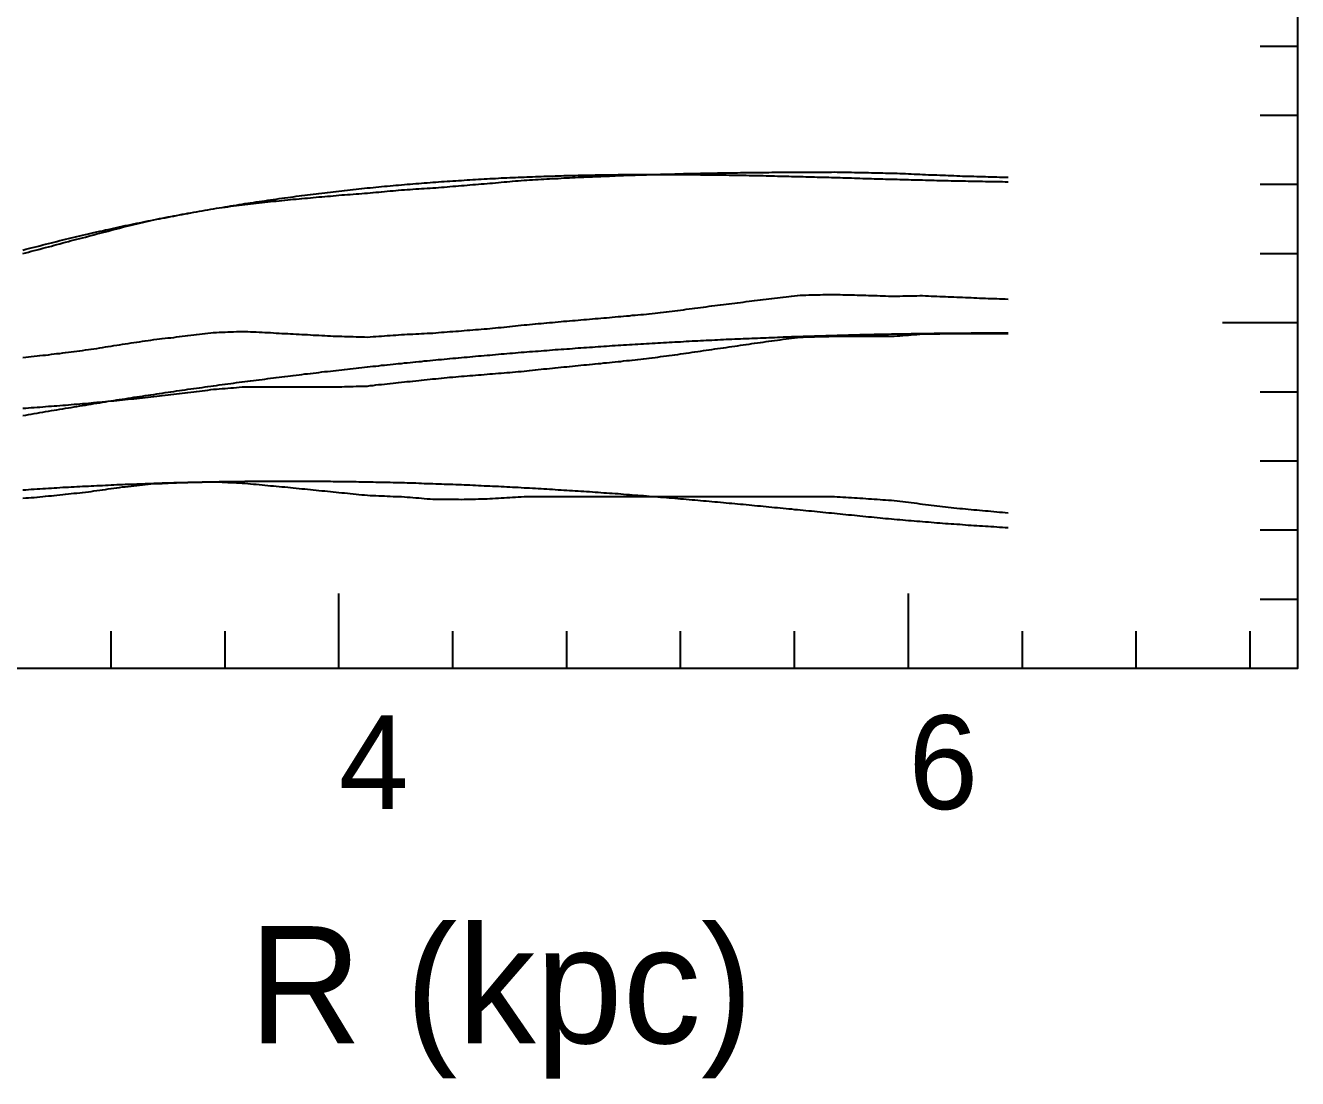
# Model space of a CAD drawing. Extents: x -35 to 179, y -35 to 144.
# Drawn here: x 70.5 to 179.2, y -35 to 54.9 of the extents above; entities that cross this region are included whole.
import ezdxf

# ---------------------------------------------------------------- set-up
doc = ezdxf.new("R2010")
doc.units = 0

msp = doc.modelspace()

# ---------------------------------------------------------------- linework, layer by layer
at = {"color": 0}
for p, q in [((179.2, 53.14), (176, 53.14)), ((179.2, 47.23), (176, 47.23)), ((179.2, 41.33), (176, 41.33)), ((179.2, 35.43), (176, 35.43)), ((179.2, 29.52), (172.8, 29.52)), ((179.2, 23.62), (176, 23.62)), ((179.2, 17.71), (176, 17.71)), ((179.2, 11.81), (176, 11.81)), ((97.31, 0), (97.31, 6.4)), ((145.96, 0), (145.96, 6.4)), ((179.2, 5.9), (176, 5.9)), ((77.84, 0), (77.84, 3.2)), ((87.58, 0), (87.58, 3.2)), ((107.04, 0), (107.04, 3.2)), ((116.77, 0), (116.77, 3.2)), ((126.5, 0), (126.5, 3.2)), ((136.23, 0), (136.23, 3.2)), ((155.69, 0), (155.69, 3.2)), ((165.42, 0), (165.42, 3.2)), ((175.15, 0), (175.15, 3.2))]:
    msp.add_line(p, q, dxfattribs=at)
msp.add_lwpolyline([(0, 0), (0, 118.08), (179.2, 118.08), (179.2, 0)], close=True, dxfattribs=at)
at = {"color": 4}
msp.add_lwpolyline([(70.3, 35.45), (70.55, 35.51), (70.79, 35.57), (71.03, 35.64), (71.28, 35.7), (71.52, 35.77), (71.76, 35.83), (72.01, 35.9), (72.25, 35.96), (72.49, 36.03), (72.74, 36.09), (72.98, 36.16), (73.22, 36.22), (73.47, 36.29), (73.71, 36.35), (73.95, 36.42), (74.2, 36.48), (74.44, 36.55), (74.68, 36.61), (74.93, 36.67), (75.17, 36.74), (75.41, 36.8), (75.66, 36.86), (75.9, 36.93), (76.14, 36.99), (76.38, 37.05), (76.63, 37.12), (76.87, 37.18), (77.11, 37.25), (77.36, 37.31), (77.6, 37.37), (77.84, 37.44), (78.09, 37.5), (78.33, 37.56), (78.57, 37.62), (78.82, 37.69), (79.06, 37.75), (79.3, 37.8), (79.55, 37.86), (79.79, 37.92), (80.03, 37.98), (80.28, 38.04), (80.52, 38.09), (80.76, 38.15), (81.01, 38.21), (81.25, 38.26), (81.49, 38.32), (81.74, 38.37), (81.98, 38.42), (82.22, 38.46), (82.47, 38.51), (82.71, 38.56), (82.95, 38.61), (83.2, 38.65), (83.44, 38.7), (83.68, 38.75), (83.93, 38.79), (84.17, 38.84), (84.41, 38.88), (84.66, 38.93), (84.9, 38.97), (85.14, 39.01), (85.39, 39.06), (85.63, 39.1), (85.87, 39.14), (86.12, 39.19), (86.36, 39.23), (86.6, 39.27), (86.85, 39.31), (87.09, 39.34), (87.33, 39.38), (87.58, 39.41), (87.82, 39.44), (88.06, 39.48), (88.3, 39.51), (88.55, 39.54), (88.79, 39.58), (89.03, 39.61), (89.28, 39.64), (89.52, 39.67), (89.76, 39.7), (90.01, 39.72), (90.25, 39.75), (90.49, 39.78), (90.74, 39.8), (90.98, 39.83), (91.22, 39.86), (91.47, 39.88), (91.71, 39.91), (91.95, 39.93), (92.2, 39.96), (92.44, 39.98), (92.68, 40.01), (92.93, 40.03), (93.17, 40.05), (93.41, 40.08), (93.66, 40.1), (93.9, 40.12), (94.14, 40.15), (94.39, 40.17), (94.63, 40.19), (94.87, 40.21), (95.12, 40.24), (95.36, 40.26), (95.6, 40.28), (95.85, 40.3), (96.09, 40.32), (96.33, 40.34), (96.58, 40.36), (96.82, 40.38), (97.06, 40.4), (97.31, 40.43), (97.55, 40.45), (97.79, 40.46), (98.04, 40.48), (98.28, 40.5), (98.52, 40.52), (98.77, 40.54), (99.01, 40.56), (99.25, 40.58), (99.5, 40.6), (99.74, 40.61), (99.98, 40.63), (100.22, 40.66), (100.47, 40.68), (100.71, 40.7), (100.95, 40.73), (101.2, 40.75), (101.44, 40.77), (101.68, 40.79), (101.93, 40.81), (102.17, 40.83), (102.41, 40.86), (102.66, 40.88), (102.9, 40.89), (103.14, 40.91), (103.39, 40.92), (103.63, 40.94), (103.87, 40.96), (104.12, 40.97), (104.36, 40.99), (104.6, 41), (104.85, 41.02), (105.09, 41.04), (105.33, 41.05), (105.58, 41.07), (105.82, 41.09), (106.06, 41.11), (106.31, 41.13), (106.55, 41.15), (106.79, 41.17), (107.04, 41.19), (107.28, 41.21), (107.52, 41.23), (107.77, 41.25), (108.01, 41.27), (108.25, 41.29), (108.5, 41.31), (108.74, 41.33), (108.98, 41.35), (109.23, 41.37), (109.47, 41.39), (109.71, 41.41), (109.96, 41.43), (110.2, 41.45), (110.44, 41.47), (110.69, 41.5), (110.93, 41.52), (111.17, 41.54), (111.41, 41.56), (111.66, 41.58), (111.9, 41.6), (112.14, 41.63), (112.39, 41.65), (112.63, 41.67), (112.87, 41.69), (113.12, 41.71), (113.36, 41.72), (113.6, 41.74), (113.85, 41.75), (114.09, 41.77), (114.33, 41.78), (114.58, 41.79), (114.82, 41.81), (115.06, 41.82), (115.31, 41.83), (115.55, 41.85), (115.79, 41.86), (116.04, 41.87), (116.28, 41.89), (116.52, 41.9), (116.77, 41.91), (117.01, 41.92), (117.25, 41.93), (117.5, 41.95), (117.74, 41.96), (117.98, 41.97), (118.23, 41.98), (118.47, 41.99), (118.71, 42), (118.96, 42.01), (119.2, 42.02), (119.44, 42.03), (119.69, 42.04), (119.93, 42.05), (120.17, 42.06), (120.42, 42.07), (120.66, 42.08), (120.9, 42.09), (121.15, 42.1), (121.39, 42.11), (121.63, 42.12), (121.88, 42.13), (122.12, 42.13), (122.36, 42.14), (122.61, 42.15), (122.85, 42.16), (123.09, 42.17), (123.33, 42.17), (123.58, 42.18), (123.82, 42.19), (124.06, 42.2), (124.31, 42.2), (124.55, 42.21), (124.79, 42.22), (125.04, 42.22), (125.28, 42.23), (125.52, 42.24), (125.77, 42.24), (126.01, 42.25), (126.25, 42.26), (126.5, 42.26), (126.74, 42.27), (126.98, 42.27), (127.23, 42.28), (127.47, 42.28), (127.71, 42.29), (127.96, 42.29), (128.2, 42.3), (128.44, 42.3), (128.69, 42.31), (128.93, 42.31), (129.17, 42.32), (129.42, 42.32), (129.66, 42.33), (129.9, 42.33), (130.15, 42.33), (130.39, 42.34), (130.63, 42.34), (130.88, 42.35), (131.12, 42.35), (131.36, 42.35), (131.61, 42.36), (131.85, 42.36), (132.09, 42.36), (132.34, 42.36), (132.58, 42.37), (132.82, 42.37), (133.07, 42.37), (133.31, 42.38), (133.55, 42.38), (133.8, 42.38), (134.04, 42.38), (134.28, 42.39), (134.53, 42.39), (134.77, 42.39), (135.01, 42.39), (135.25, 42.39), (135.5, 42.4), (135.74, 42.4), (135.98, 42.4), (136.23, 42.4), (136.47, 42.4), (136.71, 42.4), (136.96, 42.4), (137.2, 42.41), (137.44, 42.41), (137.69, 42.41), (137.93, 42.41), (138.17, 42.41), (138.42, 42.41), (138.66, 42.41), (138.9, 42.41), (139.15, 42.41), (139.39, 42.41), (139.63, 42.42), (139.88, 42.41), (140.12, 42.4), (140.36, 42.4), (140.61, 42.4), (140.85, 42.39), (141.09, 42.39), (141.34, 42.38), (141.58, 42.38), (141.82, 42.37), (142.07, 42.37), (142.31, 42.36), (142.55, 42.36), (142.8, 42.35), (143.04, 42.35), (143.28, 42.34), (143.53, 42.33), (143.77, 42.33), (144.01, 42.32), (144.26, 42.32), (144.5, 42.31), (144.74, 42.31), (144.99, 42.3), (145.23, 42.29), (145.47, 42.28), (145.72, 42.27), (145.96, 42.26), (146.2, 42.25), (146.44, 42.24), (146.69, 42.23), (146.93, 42.22), (147.17, 42.2), (147.42, 42.19), (147.66, 42.18), (147.9, 42.17), (148.15, 42.17), (148.39, 42.16), (148.63, 42.15), (148.88, 42.14), (149.12, 42.13), (149.36, 42.12), (149.61, 42.11), (149.85, 42.1), (150.09, 42.09), (150.34, 42.08), (150.58, 42.07), (150.82, 42.07), (151.07, 42.06), (151.31, 42.05), (151.55, 42.05), (151.8, 42.04), (152.04, 42.03), (152.28, 42.02), (152.53, 42.02), (152.77, 42.01), (153.01, 42), (153.26, 42), (153.5, 41.99), (153.74, 41.98), (153.99, 41.97), (154.23, 41.97), (154.47, 41.96)], dxfattribs=at)
at = {"color": 3}
msp.add_lwpolyline([(70.3, 35.74), (70.55, 35.81), (70.79, 35.87), (71.03, 35.93), (71.28, 36), (71.52, 36.06), (71.76, 36.12), (72.01, 36.18), (72.25, 36.25), (72.49, 36.31), (72.74, 36.37), (72.98, 36.43), (73.22, 36.49), (73.47, 36.55), (73.71, 36.61), (73.95, 36.67), (74.2, 36.73), (74.44, 36.78), (74.68, 36.84), (74.93, 36.9), (75.17, 36.96), (75.41, 37.02), (75.66, 37.07), (75.9, 37.13), (76.14, 37.18), (76.38, 37.24), (76.63, 37.3), (76.87, 37.35), (77.11, 37.4), (77.36, 37.46), (77.6, 37.51), (77.84, 37.57), (78.09, 37.62), (78.33, 37.67), (78.57, 37.73), (78.82, 37.78), (79.06, 37.83), (79.3, 37.88), (79.55, 37.93), (79.79, 37.98), (80.03, 38.03), (80.28, 38.08), (80.52, 38.13), (80.76, 38.18), (81.01, 38.23), (81.25, 38.28), (81.49, 38.33), (81.74, 38.38), (81.98, 38.43), (82.22, 38.47), (82.47, 38.52), (82.71, 38.57), (82.95, 38.61), (83.2, 38.66), (83.44, 38.71), (83.68, 38.75), (83.93, 38.8), (84.17, 38.84), (84.41, 38.89), (84.66, 38.93), (84.9, 38.97), (85.14, 39.02), (85.39, 39.06), (85.63, 39.1), (85.87, 39.15), (86.12, 39.19), (86.36, 39.23), (86.6, 39.27), (86.85, 39.31), (87.09, 39.35), (87.33, 39.39), (87.58, 39.43), (87.82, 39.47), (88.06, 39.51), (88.3, 39.55), (88.55, 39.59), (88.79, 39.63), (89.03, 39.67), (89.28, 39.71), (89.52, 39.74), (89.76, 39.78), (90.01, 39.82), (90.25, 39.86), (90.49, 39.89), (90.74, 39.93), (90.98, 39.96), (91.22, 40), (91.47, 40.03), (91.71, 40.07), (91.95, 40.1), (92.2, 40.14), (92.44, 40.17), (92.68, 40.21), (92.93, 40.24), (93.17, 40.27), (93.41, 40.3), (93.66, 40.34), (93.9, 40.37), (94.14, 40.4), (94.39, 40.43), (94.63, 40.46), (94.87, 40.49), (95.12, 40.52), (95.36, 40.55), (95.6, 40.58), (95.85, 40.61), (96.09, 40.64), (96.33, 40.67), (96.58, 40.7), (96.82, 40.73), (97.06, 40.76), (97.31, 40.78), (97.55, 40.81), (97.79, 40.84), (98.04, 40.87), (98.28, 40.89), (98.52, 40.92), (98.77, 40.94), (99.01, 40.97), (99.25, 41), (99.5, 41.02), (99.74, 41.05), (99.98, 41.07), (100.22, 41.09), (100.47, 41.12), (100.71, 41.14), (100.95, 41.16), (101.2, 41.19), (101.44, 41.21), (101.68, 41.23), (101.93, 41.26), (102.17, 41.28), (102.41, 41.3), (102.66, 41.32), (102.9, 41.34), (103.14, 41.36), (103.39, 41.38), (103.63, 41.4), (103.87, 41.42), (104.12, 41.44), (104.36, 41.46), (104.6, 41.48), (104.85, 41.5), (105.09, 41.52), (105.33, 41.54), (105.58, 41.55), (105.82, 41.57), (106.06, 41.59), (106.31, 41.61), (106.55, 41.62), (106.79, 41.64), (107.04, 41.66), (107.28, 41.67), (107.52, 41.69), (107.77, 41.7), (108.01, 41.72), (108.25, 41.73), (108.5, 41.75), (108.74, 41.76), (108.98, 41.78), (109.23, 41.79), (109.47, 41.81), (109.71, 41.82), (109.96, 41.83), (110.2, 41.85), (110.44, 41.86), (110.69, 41.87), (110.93, 41.88), (111.17, 41.9), (111.41, 41.91), (111.66, 41.92), (111.9, 41.93), (112.14, 41.94), (112.39, 41.95), (112.63, 41.96), (112.87, 41.97), (113.12, 41.98), (113.36, 41.99), (113.6, 42), (113.85, 42.01), (114.09, 42.02), (114.33, 42.03), (114.58, 42.04), (114.82, 42.05), (115.06, 42.05), (115.31, 42.06), (115.55, 42.07), (115.79, 42.08), (116.04, 42.08), (116.28, 42.09), (116.52, 42.1), (116.77, 42.1), (117.01, 42.11), (117.25, 42.12), (117.5, 42.12), (117.74, 42.13), (117.98, 42.13), (118.23, 42.14), (118.47, 42.14), (118.71, 42.15), (118.96, 42.15), (119.2, 42.16), (119.44, 42.16), (119.69, 42.17), (119.93, 42.17), (120.17, 42.17), (120.42, 42.18), (120.66, 42.18), (120.9, 42.18), (121.15, 42.19), (121.39, 42.19), (121.63, 42.19), (121.88, 42.19), (122.12, 42.19), (122.36, 42.2), (122.61, 42.2), (122.85, 42.2), (123.09, 42.2), (123.33, 42.2), (123.58, 42.2), (123.82, 42.2), (124.06, 42.2), (124.31, 42.2), (124.55, 42.2), (124.79, 42.2), (125.04, 42.2), (125.28, 42.2), (125.52, 42.2), (125.77, 42.2), (126.01, 42.2), (126.25, 42.2), (126.5, 42.2), (126.74, 42.2), (126.98, 42.2), (127.23, 42.19), (127.47, 42.19), (127.71, 42.19), (127.96, 42.19), (128.2, 42.18), (128.44, 42.18), (128.69, 42.18), (128.93, 42.18), (129.17, 42.17), (129.42, 42.17), (129.66, 42.17), (129.9, 42.16), (130.15, 42.16), (130.39, 42.16), (130.63, 42.15), (130.88, 42.15), (131.12, 42.15), (131.36, 42.14), (131.61, 42.14), (131.85, 42.13), (132.09, 42.13), (132.34, 42.12), (132.58, 42.12), (132.82, 42.11), (133.07, 42.11), (133.31, 42.1), (133.55, 42.1), (133.8, 42.09), (134.04, 42.09), (134.28, 42.08), (134.53, 42.08), (134.77, 42.07), (135.01, 42.07), (135.25, 42.06), (135.5, 42.05), (135.74, 42.05), (135.98, 42.04), (136.23, 42.04), (136.47, 42.03), (136.71, 42.02), (136.96, 42.02), (137.2, 42.01), (137.44, 42), (137.69, 42), (137.93, 41.99), (138.17, 41.98), (138.42, 41.98), (138.66, 41.97), (138.9, 41.96), (139.15, 41.96), (139.39, 41.95), (139.63, 41.94), (139.88, 41.94), (140.12, 41.93), (140.36, 41.92), (140.61, 41.91), (140.85, 41.91), (141.09, 41.9), (141.34, 41.89), (141.58, 41.89), (141.82, 41.88), (142.07, 41.87), (142.31, 41.86), (142.55, 41.86), (142.8, 41.85), (143.04, 41.84), (143.28, 41.84), (143.53, 41.83), (143.77, 41.82), (144.01, 41.81), (144.26, 41.81), (144.5, 41.8), (144.74, 41.79), (144.99, 41.79), (145.23, 41.78), (145.47, 41.77), (145.72, 41.77), (145.96, 41.76), (146.2, 41.75), (146.44, 41.75), (146.69, 41.74), (146.93, 41.74), (147.17, 41.73), (147.42, 41.72), (147.66, 41.72), (147.9, 41.71), (148.15, 41.71), (148.39, 41.7), (148.63, 41.7), (148.88, 41.69), (149.12, 41.68), (149.36, 41.68), (149.61, 41.67), (149.85, 41.67), (150.09, 41.66), (150.34, 41.66), (150.58, 41.65), (150.82, 41.65), (151.07, 41.64), (151.31, 41.64), (151.55, 41.63), (151.8, 41.63), (152.04, 41.62), (152.28, 41.62), (152.53, 41.61), (152.77, 41.61), (153.01, 41.61), (153.26, 41.6), (153.5, 41.6), (153.74, 41.59), (153.99, 41.59), (154.23, 41.58), (154.47, 41.58)], dxfattribs=at)
at = {"color": 1}
msp.add_lwpolyline([(70.3, 26.57), (70.55, 26.6), (70.79, 26.62), (71.03, 26.64), (71.28, 26.67), (71.52, 26.7), (71.76, 26.73), (72.01, 26.76), (72.25, 26.78), (72.49, 26.81), (72.74, 26.84), (72.98, 26.87), (73.22, 26.9), (73.47, 26.92), (73.71, 26.96), (73.95, 26.99), (74.2, 27.02), (74.44, 27.05), (74.68, 27.08), (74.93, 27.11), (75.17, 27.15), (75.41, 27.18), (75.66, 27.21), (75.9, 27.24), (76.14, 27.28), (76.38, 27.31), (76.63, 27.35), (76.87, 27.39), (77.11, 27.43), (77.36, 27.47), (77.6, 27.51), (77.84, 27.54), (78.09, 27.58), (78.33, 27.62), (78.57, 27.66), (78.82, 27.7), (79.06, 27.73), (79.3, 27.77), (79.55, 27.81), (79.79, 27.84), (80.03, 27.88), (80.28, 27.91), (80.52, 27.95), (80.76, 27.99), (81.01, 28.02), (81.25, 28.06), (81.49, 28.1), (81.74, 28.12), (81.98, 28.15), (82.22, 28.18), (82.47, 28.21), (82.71, 28.24), (82.95, 28.26), (83.2, 28.29), (83.44, 28.32), (83.68, 28.35), (83.93, 28.38), (84.17, 28.41), (84.41, 28.44), (84.66, 28.47), (84.9, 28.5), (85.14, 28.53), (85.39, 28.55), (85.63, 28.58), (85.87, 28.61), (86.12, 28.64), (86.36, 28.67), (86.6, 28.7), (86.85, 28.71), (87.09, 28.72), (87.33, 28.73), (87.58, 28.74), (87.82, 28.75), (88.06, 28.76), (88.3, 28.77), (88.55, 28.78), (88.79, 28.79), (89.03, 28.8), (89.28, 28.8), (89.52, 28.79), (89.76, 28.77), (90.01, 28.76), (90.25, 28.75), (90.49, 28.74), (90.74, 28.72), (90.98, 28.71), (91.22, 28.7), (91.47, 28.69), (91.71, 28.67), (91.95, 28.66), (92.2, 28.65), (92.44, 28.63), (92.68, 28.62), (92.93, 28.61), (93.17, 28.59), (93.41, 28.58), (93.66, 28.57), (93.9, 28.56), (94.14, 28.54), (94.39, 28.53), (94.63, 28.52), (94.87, 28.5), (95.12, 28.49), (95.36, 28.48), (95.6, 28.47), (95.85, 28.45), (96.09, 28.44), (96.33, 28.43), (96.58, 28.41), (96.82, 28.4), (97.06, 28.39), (97.31, 28.38), (97.55, 28.38), (97.79, 28.37), (98.04, 28.36), (98.28, 28.35), (98.52, 28.35), (98.77, 28.34), (99.01, 28.33), (99.25, 28.33), (99.5, 28.32), (99.74, 28.31), (99.98, 28.33), (100.22, 28.35), (100.47, 28.37), (100.71, 28.38), (100.95, 28.4), (101.2, 28.42), (101.44, 28.44), (101.68, 28.46), (101.93, 28.47), (102.17, 28.49), (102.41, 28.51), (102.66, 28.53), (102.9, 28.54), (103.14, 28.55), (103.39, 28.56), (103.63, 28.57), (103.87, 28.59), (104.12, 28.6), (104.36, 28.61), (104.6, 28.63), (104.85, 28.64), (105.09, 28.65), (105.33, 28.66), (105.58, 28.68), (105.82, 28.7), (106.06, 28.72), (106.31, 28.74), (106.55, 28.76), (106.79, 28.78), (107.04, 28.79), (107.28, 28.81), (107.52, 28.83), (107.77, 28.85), (108.01, 28.87), (108.25, 28.89), (108.5, 28.91), (108.74, 28.93), (108.98, 28.95), (109.23, 28.97), (109.47, 28.99), (109.71, 29.01), (109.96, 29.03), (110.2, 29.05), (110.44, 29.07), (110.69, 29.09), (110.93, 29.12), (111.17, 29.14), (111.41, 29.17), (111.66, 29.19), (111.9, 29.22), (112.14, 29.24), (112.39, 29.27), (112.63, 29.29), (112.87, 29.32), (113.12, 29.35), (113.36, 29.37), (113.6, 29.39), (113.85, 29.41), (114.09, 29.44), (114.33, 29.46), (114.58, 29.48), (114.82, 29.5), (115.06, 29.53), (115.31, 29.55), (115.55, 29.57), (115.79, 29.59), (116.04, 29.61), (116.28, 29.63), (116.52, 29.66), (116.77, 29.68), (117.01, 29.7), (117.25, 29.72), (117.5, 29.74), (117.74, 29.76), (117.98, 29.78), (118.23, 29.8), (118.47, 29.82), (118.71, 29.84), (118.96, 29.87), (119.2, 29.89), (119.44, 29.91), (119.69, 29.93), (119.93, 29.95), (120.17, 29.97), (120.42, 29.99), (120.66, 30.01), (120.9, 30.03), (121.15, 30.06), (121.39, 30.08), (121.63, 30.1), (121.88, 30.12), (122.12, 30.14), (122.36, 30.17), (122.61, 30.19), (122.85, 30.21), (123.09, 30.23), (123.33, 30.25), (123.58, 30.28), (123.82, 30.31), (124.06, 30.33), (124.31, 30.36), (124.55, 30.39), (124.79, 30.42), (125.04, 30.45), (125.28, 30.48), (125.52, 30.5), (125.77, 30.53), (126.01, 30.56), (126.25, 30.59), (126.5, 30.62), (126.74, 30.65), (126.98, 30.69), (127.23, 30.72), (127.47, 30.75), (127.71, 30.78), (127.96, 30.81), (128.2, 30.84), (128.44, 30.88), (128.69, 30.91), (128.93, 30.94), (129.17, 30.97), (129.42, 31), (129.66, 31.03), (129.9, 31.06), (130.15, 31.09), (130.39, 31.12), (130.63, 31.15), (130.88, 31.18), (131.12, 31.21), (131.36, 31.24), (131.61, 31.27), (131.85, 31.3), (132.09, 31.34), (132.34, 31.37), (132.58, 31.4), (132.82, 31.43), (133.07, 31.46), (133.31, 31.5), (133.55, 31.53), (133.8, 31.56), (134.04, 31.59), (134.28, 31.62), (134.53, 31.65), (134.77, 31.67), (135.01, 31.7), (135.25, 31.73), (135.5, 31.76), (135.74, 31.78), (135.98, 31.81), (136.23, 31.84), (136.47, 31.87), (136.71, 31.89), (136.96, 31.9), (137.2, 31.9), (137.44, 31.91), (137.69, 31.91), (137.93, 31.92), (138.17, 31.93), (138.42, 31.93), (138.66, 31.94), (138.9, 31.95), (139.15, 31.95), (139.39, 31.96), (139.63, 31.96), (139.88, 31.95), (140.12, 31.94), (140.36, 31.93), (140.61, 31.93), (140.85, 31.92), (141.09, 31.91), (141.34, 31.91), (141.58, 31.9), (141.82, 31.89), (142.07, 31.88), (142.31, 31.88), (142.55, 31.87), (142.8, 31.86), (143.04, 31.86), (143.28, 31.85), (143.53, 31.84), (143.77, 31.83), (144.01, 31.83), (144.26, 31.82), (144.5, 31.81), (144.74, 31.82), (144.99, 31.82), (145.23, 31.82), (145.47, 31.83), (145.72, 31.83), (145.96, 31.83), (146.2, 31.84), (146.44, 31.84), (146.69, 31.84), (146.93, 31.85), (147.17, 31.85), (147.42, 31.84), (147.66, 31.83), (147.9, 31.82), (148.15, 31.81), (148.39, 31.8), (148.63, 31.79), (148.88, 31.78), (149.12, 31.77), (149.36, 31.76), (149.61, 31.75), (149.85, 31.74), (150.09, 31.73), (150.34, 31.72), (150.58, 31.71), (150.82, 31.7), (151.07, 31.69), (151.31, 31.68), (151.55, 31.67), (151.8, 31.66), (152.04, 31.65), (152.28, 31.64), (152.53, 31.63), (152.77, 31.62), (153.01, 31.62), (153.26, 31.61), (153.5, 31.6), (153.74, 31.59), (153.99, 31.58), (154.23, 31.57), (154.47, 31.56)], dxfattribs=at)
at = {"color": 2}
for points in [[(70.3, 26.57), (70.55, 26.6), (70.79, 26.62), (71.03, 26.64), (71.28, 26.67), (71.52, 26.7), (71.76, 26.73), (72.01, 26.76), (72.25, 26.78), (72.49, 26.81), (72.74, 26.84), (72.98, 26.87), (73.22, 26.9), (73.47, 26.92), (73.71, 26.96), (73.95, 26.99), (74.2, 27.02), (74.44, 27.05), (74.68, 27.08), (74.93, 27.11), (75.17, 27.15), (75.41, 27.18), (75.66, 27.21), (75.9, 27.24), (76.14, 27.28), (76.38, 27.31), (76.63, 27.35), (76.87, 27.39), (77.11, 27.43), (77.36, 27.47), (77.6, 27.51), (77.84, 27.54), (78.09, 27.58), (78.33, 27.62), (78.57, 27.66), (78.82, 27.7), (79.06, 27.73), (79.3, 27.77), (79.55, 27.81), (79.79, 27.84), (80.03, 27.88), (80.28, 27.91), (80.52, 27.95), (80.76, 27.99), (81.01, 28.02), (81.25, 28.06), (81.49, 28.1), (81.74, 28.12), (81.98, 28.15), (82.22, 28.18), (82.47, 28.21), (82.71, 28.24), (82.95, 28.26), (83.2, 28.29), (83.44, 28.32), (83.68, 28.35), (83.93, 28.38), (84.17, 28.41), (84.41, 28.44), (84.66, 28.47), (84.9, 28.5), (85.14, 28.53), (85.39, 28.55), (85.63, 28.58), (85.87, 28.61), (86.12, 28.64), (86.36, 28.67), (86.6, 28.7), (86.85, 28.71), (87.09, 28.72), (87.33, 28.73), (87.58, 28.74), (87.82, 28.75), (88.06, 28.76), (88.3, 28.77), (88.55, 28.78), (88.79, 28.79), (89.03, 28.8), (89.28, 28.8), (89.52, 28.79), (89.76, 28.77), (90.01, 28.76), (90.25, 28.75), (90.49, 28.74), (90.74, 28.72), (90.98, 28.71), (91.22, 28.7), (91.47, 28.69), (91.71, 28.67), (91.95, 28.66), (92.2, 28.65), (92.44, 28.63), (92.68, 28.62), (92.93, 28.61), (93.17, 28.59), (93.41, 28.58), (93.66, 28.57), (93.9, 28.56), (94.14, 28.54), (94.39, 28.53), (94.63, 28.52), (94.87, 28.5), (95.12, 28.49), (95.36, 28.48), (95.6, 28.47), (95.85, 28.45), (96.09, 28.44), (96.33, 28.43), (96.58, 28.41), (96.82, 28.4), (97.06, 28.39), (97.31, 28.38), (97.55, 28.38), (97.79, 28.37), (98.04, 28.36), (98.28, 28.35), (98.52, 28.35), (98.77, 28.34), (99.01, 28.33), (99.25, 28.33), (99.5, 28.32), (99.74, 28.31), (99.98, 28.33), (100.22, 28.35), (100.47, 28.37), (100.71, 28.38), (100.95, 28.4), (101.2, 28.42), (101.44, 28.44), (101.68, 28.46), (101.93, 28.47), (102.17, 28.49), (102.41, 28.51), (102.66, 28.53), (102.9, 28.54), (103.14, 28.55), (103.39, 28.56), (103.63, 28.57), (103.87, 28.59), (104.12, 28.6), (104.36, 28.61), (104.6, 28.63), (104.85, 28.64), (105.09, 28.65), (105.33, 28.66), (105.58, 28.68), (105.82, 28.7), (106.06, 28.72), (106.31, 28.74), (106.55, 28.76), (106.79, 28.78), (107.04, 28.79), (107.28, 28.81), (107.52, 28.83), (107.77, 28.85), (108.01, 28.87), (108.25, 28.89), (108.5, 28.91), (108.74, 28.93), (108.98, 28.95), (109.23, 28.97), (109.47, 28.99), (109.71, 29.01), (109.96, 29.03), (110.2, 29.05), (110.44, 29.07), (110.69, 29.09), (110.93, 29.12), (111.17, 29.14), (111.41, 29.17), (111.66, 29.19), (111.9, 29.22), (112.14, 29.24), (112.39, 29.27), (112.63, 29.29), (112.87, 29.32), (113.12, 29.35), (113.36, 29.37), (113.6, 29.39), (113.85, 29.41), (114.09, 29.44), (114.33, 29.46), (114.58, 29.48), (114.82, 29.5), (115.06, 29.53), (115.31, 29.55), (115.55, 29.57), (115.79, 29.59), (116.04, 29.61), (116.28, 29.63), (116.52, 29.66), (116.77, 29.68), (117.01, 29.7), (117.25, 29.72), (117.5, 29.74), (117.74, 29.76), (117.98, 29.78), (118.23, 29.8), (118.47, 29.82), (118.71, 29.84), (118.96, 29.87), (119.2, 29.89), (119.44, 29.91), (119.69, 29.93), (119.93, 29.95), (120.17, 29.97), (120.42, 29.99), (120.66, 30.01), (120.9, 30.03), (121.15, 30.06), (121.39, 30.08), (121.63, 30.1), (121.88, 30.12), (122.12, 30.14), (122.36, 30.17), (122.61, 30.19), (122.85, 30.21), (123.09, 30.23), (123.33, 30.25), (123.58, 30.28), (123.82, 30.31), (124.06, 30.33), (124.31, 30.36), (124.55, 30.39), (124.79, 30.42), (125.04, 30.45), (125.28, 30.48), (125.52, 30.5), (125.77, 30.53), (126.01, 30.56), (126.25, 30.59), (126.5, 30.62), (126.74, 30.65), (126.98, 30.69), (127.23, 30.72), (127.47, 30.75), (127.71, 30.78), (127.96, 30.81), (128.2, 30.84), (128.44, 30.88), (128.69, 30.91), (128.93, 30.94), (129.17, 30.97), (129.42, 31), (129.66, 31.03), (129.9, 31.06), (130.15, 31.09), (130.39, 31.12), (130.63, 31.15), (130.88, 31.18), (131.12, 31.21), (131.36, 31.24), (131.61, 31.27), (131.85, 31.3), (132.09, 31.34), (132.34, 31.37), (132.58, 31.4), (132.82, 31.43), (133.07, 31.46), (133.31, 31.5), (133.55, 31.53), (133.8, 31.56), (134.04, 31.59), (134.28, 31.62), (134.53, 31.65), (134.77, 31.67), (135.01, 31.7), (135.25, 31.73), (135.5, 31.76), (135.74, 31.78), (135.98, 31.81), (136.23, 31.84), (136.47, 31.87), (136.71, 31.89), (136.96, 31.9), (137.2, 31.9), (137.44, 31.91), (137.69, 31.91), (137.93, 31.92), (138.17, 31.93), (138.42, 31.93), (138.66, 31.94), (138.9, 31.95), (139.15, 31.95), (139.39, 31.96), (139.63, 31.96), (139.88, 31.95), (140.12, 31.94), (140.36, 31.93), (140.61, 31.93), (140.85, 31.92), (141.09, 31.91), (141.34, 31.91), (141.58, 31.9), (141.82, 31.89), (142.07, 31.88), (142.31, 31.88), (142.55, 31.87), (142.8, 31.86), (143.04, 31.86), (143.28, 31.85), (143.53, 31.84), (143.77, 31.83), (144.01, 31.83), (144.26, 31.82), (144.5, 31.81), (144.74, 31.82), (144.99, 31.82), (145.23, 31.82), (145.47, 31.83), (145.72, 31.83), (145.96, 31.83), (146.2, 31.84), (146.44, 31.84), (146.69, 31.84), (146.93, 31.85), (147.17, 31.85), (147.42, 31.84), (147.66, 31.83), (147.9, 31.82), (148.15, 31.81), (148.39, 31.8), (148.63, 31.79), (148.88, 31.78), (149.12, 31.77), (149.36, 31.76), (149.61, 31.75), (149.85, 31.74), (150.09, 31.73), (150.34, 31.72), (150.58, 31.71), (150.82, 31.7), (151.07, 31.69), (151.31, 31.68), (151.55, 31.67), (151.8, 31.66), (152.04, 31.65), (152.28, 31.64), (152.53, 31.63), (152.77, 31.62), (153.01, 31.62), (153.26, 31.61), (153.5, 31.6), (153.74, 31.59), (153.99, 31.58), (154.23, 31.57), (154.47, 31.56)], [(70.3, 21.61), (70.55, 21.65), (70.79, 21.69), (71.03, 21.74), (71.28, 21.78), (71.52, 21.82), (71.76, 21.86), (72.01, 21.9), (72.25, 21.95), (72.49, 21.99), (72.74, 22.03), (72.98, 22.07), (73.22, 22.11), (73.47, 22.15), (73.71, 22.19), (73.95, 22.23), (74.2, 22.27), (74.44, 22.31), (74.68, 22.35), (74.93, 22.39), (75.17, 22.43), (75.41, 22.47), (75.66, 22.51), (75.9, 22.55), (76.14, 22.59), (76.38, 22.63), (76.63, 22.67), (76.87, 22.71), (77.11, 22.75), (77.36, 22.79), (77.6, 22.83), (77.84, 22.86), (78.09, 22.9), (78.33, 22.94), (78.57, 22.98), (78.82, 23.02), (79.06, 23.05), (79.3, 23.09), (79.55, 23.13), (79.79, 23.17), (80.03, 23.2), (80.28, 23.24), (80.52, 23.28), (80.76, 23.31), (81.01, 23.35), (81.25, 23.39), (81.49, 23.42), (81.74, 23.46), (81.98, 23.5), (82.22, 23.53), (82.47, 23.57), (82.71, 23.6), (82.95, 23.64), (83.2, 23.67), (83.44, 23.71), (83.68, 23.74), (83.93, 23.78), (84.17, 23.81), (84.41, 23.85), (84.66, 23.88), (84.9, 23.92), (85.14, 23.95), (85.39, 23.99), (85.63, 24.02), (85.87, 24.05), (86.12, 24.09), (86.36, 24.12), (86.6, 24.16), (86.85, 24.19), (87.09, 24.22), (87.33, 24.25), (87.58, 24.29), (87.82, 24.32), (88.06, 24.35), (88.3, 24.39), (88.55, 24.42), (88.79, 24.45), (89.03, 24.48), (89.28, 24.51), (89.52, 24.55), (89.76, 24.58), (90.01, 24.61), (90.25, 24.64), (90.49, 24.67), (90.74, 24.7), (90.98, 24.73), (91.22, 24.77), (91.47, 24.8), (91.71, 24.83), (91.95, 24.86), (92.2, 24.89), (92.44, 24.92), (92.68, 24.95), (92.93, 24.98), (93.17, 25.01), (93.41, 25.04), (93.66, 25.07), (93.9, 25.1), (94.14, 25.13), (94.39, 25.16), (94.63, 25.18), (94.87, 25.21), (95.12, 25.24), (95.36, 25.27), (95.6, 25.3), (95.85, 25.33), (96.09, 25.36), (96.33, 25.38), (96.58, 25.41), (96.82, 25.44), (97.06, 25.47), (97.31, 25.5), (97.55, 25.52), (97.79, 25.55), (98.04, 25.58), (98.28, 25.61), (98.52, 25.63), (98.77, 25.66), (99.01, 25.69), (99.25, 25.71), (99.5, 25.74), (99.74, 25.77), (99.98, 25.79), (100.22, 25.82), (100.47, 25.84), (100.71, 25.87), (100.95, 25.9), (101.2, 25.92), (101.44, 25.95), (101.68, 25.97), (101.93, 26), (102.17, 26.02), (102.41, 26.05), (102.66, 26.07), (102.9, 26.1), (103.14, 26.12), (103.39, 26.15), (103.63, 26.17), (103.87, 26.2), (104.12, 26.22), (104.36, 26.24), (104.6, 26.27), (104.85, 26.29), (105.09, 26.32), (105.33, 26.34), (105.58, 26.36), (105.82, 26.39), (106.06, 26.41), (106.31, 26.43), (106.55, 26.45), (106.79, 26.48), (107.04, 26.5), (107.28, 26.52), (107.52, 26.55), (107.77, 26.57), (108.01, 26.59), (108.25, 26.61), (108.5, 26.63), (108.74, 26.66), (108.98, 26.68), (109.23, 26.7), (109.47, 26.72), (109.71, 26.74), (109.96, 26.76), (110.2, 26.78), (110.44, 26.8), (110.69, 26.83), (110.93, 26.85), (111.17, 26.87), (111.41, 26.89), (111.66, 26.91), (111.9, 26.93), (112.14, 26.95), (112.39, 26.97), (112.63, 26.99), (112.87, 27.01), (113.12, 27.03), (113.36, 27.05), (113.6, 27.07), (113.85, 27.09), (114.09, 27.1), (114.33, 27.12), (114.58, 27.14), (114.82, 27.16), (115.06, 27.18), (115.31, 27.2), (115.55, 27.22), (115.79, 27.24), (116.04, 27.25), (116.28, 27.27), (116.52, 27.29), (116.77, 27.31), (117.01, 27.32), (117.25, 27.34), (117.5, 27.36), (117.74, 27.38), (117.98, 27.39), (118.23, 27.41), (118.47, 27.43), (118.71, 27.45), (118.96, 27.46), (119.2, 27.48), (119.44, 27.5), (119.69, 27.51), (119.93, 27.53), (120.17, 27.54), (120.42, 27.56), (120.66, 27.58), (120.9, 27.59), (121.15, 27.61), (121.39, 27.62), (121.63, 27.64), (121.88, 27.65), (122.12, 27.67), (122.36, 27.68), (122.61, 27.7), (122.85, 27.71), (123.09, 27.73), (123.33, 27.74), (123.58, 27.76), (123.82, 27.77), (124.06, 27.79), (124.31, 27.8), (124.55, 27.82), (124.79, 27.83), (125.04, 27.84), (125.28, 27.86), (125.52, 27.87), (125.77, 27.88), (126.01, 27.9), (126.25, 27.91), (126.5, 27.92), (126.74, 27.94), (126.98, 27.95), (127.23, 27.96), (127.47, 27.98), (127.71, 27.99), (127.96, 28), (128.2, 28.01), (128.44, 28.02), (128.69, 28.04), (128.93, 28.05), (129.17, 28.06), (129.42, 28.07), (129.66, 28.08), (129.9, 28.1), (130.15, 28.11), (130.39, 28.12), (130.63, 28.13), (130.88, 28.14), (131.12, 28.15), (131.36, 28.16), (131.61, 28.17), (131.85, 28.18), (132.09, 28.19), (132.34, 28.2), (132.58, 28.21), (132.82, 28.22), (133.07, 28.23), (133.31, 28.24), (133.55, 28.25), (133.8, 28.26), (134.04, 28.27), (134.28, 28.28), (134.53, 28.29), (134.77, 28.3), (135.01, 28.31), (135.25, 28.32), (135.5, 28.33), (135.74, 28.34), (135.98, 28.35), (136.23, 28.35), (136.47, 28.36), (136.71, 28.37), (136.96, 28.38), (137.2, 28.39), (137.44, 28.4), (137.69, 28.4), (137.93, 28.41), (138.17, 28.42), (138.42, 28.43), (138.66, 28.43), (138.9, 28.44), (139.15, 28.45), (139.39, 28.46), (139.63, 28.46), (139.88, 28.47), (140.12, 28.48), (140.36, 28.48), (140.61, 28.49), (140.85, 28.5), (141.09, 28.5), (141.34, 28.51), (141.58, 28.51), (141.82, 28.52), (142.07, 28.53), (142.31, 28.53), (142.55, 28.54), (142.8, 28.54), (143.04, 28.55), (143.28, 28.55), (143.53, 28.56), (143.77, 28.56), (144.01, 28.57), (144.26, 28.57), (144.5, 28.58), (144.74, 28.58), (144.99, 28.59), (145.23, 28.59), (145.47, 28.6), (145.72, 28.6), (145.96, 28.6), (146.2, 28.61), (146.44, 28.61), (146.69, 28.62), (146.93, 28.62), (147.17, 28.62), (147.42, 28.63), (147.66, 28.63), (147.9, 28.63), (148.15, 28.64), (148.39, 28.64), (148.63, 28.64), (148.88, 28.64), (149.12, 28.65), (149.36, 28.65), (149.61, 28.65), (149.85, 28.65), (150.09, 28.66), (150.34, 28.66), (150.58, 28.66), (150.82, 28.66), (151.07, 28.66), (151.31, 28.67), (151.55, 28.67), (151.8, 28.67), (152.04, 28.67), (152.28, 28.67), (152.53, 28.67), (152.77, 28.67), (153.01, 28.67), (153.26, 28.68), (153.5, 28.68), (153.74, 28.68), (153.99, 28.68), (154.23, 28.68), (154.47, 28.68)], [(70.3, 15.27), (70.55, 15.28), (70.79, 15.3), (71.03, 15.31), (71.28, 15.33), (71.52, 15.34), (71.76, 15.36), (72.01, 15.38), (72.25, 15.39), (72.49, 15.41), (72.74, 15.42), (72.98, 15.43), (73.22, 15.45), (73.47, 15.46), (73.71, 15.48), (73.95, 15.49), (74.2, 15.5), (74.44, 15.52), (74.68, 15.53), (74.93, 15.54), (75.17, 15.56), (75.41, 15.57), (75.66, 15.58), (75.9, 15.59), (76.14, 15.61), (76.38, 15.62), (76.63, 15.63), (76.87, 15.64), (77.11, 15.65), (77.36, 15.66), (77.6, 15.67), (77.84, 15.68), (78.09, 15.7), (78.33, 15.71), (78.57, 15.72), (78.82, 15.73), (79.06, 15.74), (79.3, 15.75), (79.55, 15.76), (79.79, 15.76), (80.03, 15.77), (80.28, 15.78), (80.52, 15.79), (80.76, 15.8), (81.01, 15.81), (81.25, 15.82), (81.49, 15.83), (81.74, 15.83), (81.98, 15.84), (82.22, 15.85), (82.47, 15.86), (82.71, 15.86), (82.95, 15.87), (83.2, 15.88), (83.44, 15.88), (83.68, 15.89), (83.93, 15.9), (84.17, 15.9), (84.41, 15.91), (84.66, 15.92), (84.9, 15.92), (85.14, 15.93), (85.39, 15.93), (85.63, 15.94), (85.87, 15.94), (86.12, 15.95), (86.36, 15.95), (86.6, 15.96), (86.85, 15.96), (87.09, 15.97), (87.33, 15.97), (87.58, 15.97), (87.82, 15.98), (88.06, 15.98), (88.3, 15.98), (88.55, 15.99), (88.79, 15.99), (89.03, 15.99), (89.28, 16), (89.52, 16), (89.76, 16), (90.01, 16), (90.25, 16), (90.49, 16.01), (90.74, 16.01), (90.98, 16.01), (91.22, 16.01), (91.47, 16.01), (91.71, 16.01), (91.95, 16.01), (92.2, 16.01), (92.44, 16.01), (92.68, 16.01), (92.93, 16.01), (93.17, 16.01), (93.41, 16.01), (93.66, 16.01), (93.9, 16.01), (94.14, 16.01), (94.39, 16.01), (94.63, 16.01), (94.87, 16.01), (95.12, 16.01), (95.36, 16.01), (95.6, 16), (95.85, 16), (96.09, 16), (96.33, 16), (96.58, 16), (96.82, 15.99), (97.06, 15.99), (97.31, 15.99), (97.55, 15.98), (97.79, 15.98), (98.04, 15.98), (98.28, 15.97), (98.52, 15.97), (98.77, 15.97), (99.01, 15.96), (99.25, 15.96), (99.5, 15.95), (99.74, 15.95), (99.98, 15.94), (100.22, 15.94), (100.47, 15.93), (100.71, 15.93), (100.95, 15.92), (101.2, 15.92), (101.44, 15.91), (101.68, 15.91), (101.93, 15.9), (102.17, 15.89), (102.41, 15.89), (102.66, 15.88), (102.9, 15.88), (103.14, 15.87), (103.39, 15.86), (103.63, 15.85), (103.87, 15.85), (104.12, 15.84), (104.36, 15.83), (104.6, 15.82), (104.85, 15.82), (105.09, 15.81), (105.33, 15.8), (105.58, 15.79), (105.82, 15.78), (106.06, 15.77), (106.31, 15.76), (106.55, 15.76), (106.79, 15.75), (107.04, 15.74), (107.28, 15.73), (107.52, 15.72), (107.77, 15.71), (108.01, 15.7), (108.25, 15.69), (108.5, 15.68), (108.74, 15.67), (108.98, 15.66), (109.23, 15.65), (109.47, 15.63), (109.71, 15.62), (109.96, 15.61), (110.2, 15.6), (110.44, 15.59), (110.69, 15.58), (110.93, 15.57), (111.17, 15.55), (111.41, 15.54), (111.66, 15.53), (111.9, 15.52), (112.14, 15.5), (112.39, 15.49), (112.63, 15.48), (112.87, 15.47), (113.12, 15.45), (113.36, 15.44), (113.6, 15.43), (113.85, 15.41), (114.09, 15.4), (114.33, 15.38), (114.58, 15.37), (114.82, 15.36), (115.06, 15.34), (115.31, 15.33), (115.55, 15.31), (115.79, 15.3), (116.04, 15.28), (116.28, 15.27), (116.52, 15.25), (116.77, 15.24), (117.01, 15.22), (117.25, 15.21), (117.5, 15.19), (117.74, 15.17), (117.98, 15.16), (118.23, 15.14), (118.47, 15.12), (118.71, 15.11), (118.96, 15.09), (119.2, 15.07), (119.44, 15.06), (119.69, 15.04), (119.93, 15.02), (120.17, 15.01), (120.42, 14.99), (120.66, 14.97), (120.9, 14.95), (121.15, 14.94), (121.39, 14.92), (121.63, 14.9), (121.88, 14.88), (122.12, 14.86), (122.36, 14.84), (122.61, 14.82), (122.85, 14.81), (123.09, 14.79), (123.33, 14.77), (123.58, 14.75), (123.82, 14.73), (124.06, 14.71), (124.31, 14.69), (124.55, 14.67), (124.79, 14.65), (125.04, 14.63), (125.28, 14.61), (125.52, 14.59), (125.77, 14.57), (126.01, 14.55), (126.25, 14.53), (126.5, 14.51), (126.74, 14.49), (126.98, 14.47), (127.23, 14.45), (127.47, 14.42), (127.71, 14.4), (127.96, 14.38), (128.2, 14.36), (128.44, 14.34), (128.69, 14.32), (128.93, 14.3), (129.17, 14.27), (129.42, 14.25), (129.66, 14.23), (129.9, 14.21), (130.15, 14.19), (130.39, 14.16), (130.63, 14.14), (130.88, 14.12), (131.12, 14.1), (131.36, 14.07), (131.61, 14.05), (131.85, 14.03), (132.09, 14), (132.34, 13.98), (132.58, 13.96), (132.82, 13.93), (133.07, 13.91), (133.31, 13.89), (133.55, 13.86), (133.8, 13.84), (134.04, 13.82), (134.28, 13.79), (134.53, 13.77), (134.77, 13.75), (135.01, 13.72), (135.25, 13.7), (135.5, 13.67), (135.74, 13.65), (135.98, 13.63), (136.23, 13.6), (136.47, 13.58), (136.71, 13.55), (136.96, 13.53), (137.2, 13.51), (137.44, 13.48), (137.69, 13.46), (137.93, 13.43), (138.17, 13.41), (138.42, 13.38), (138.66, 13.36), (138.9, 13.34), (139.15, 13.31), (139.39, 13.29), (139.63, 13.26), (139.88, 13.24), (140.12, 13.21), (140.36, 13.19), (140.61, 13.17), (140.85, 13.14), (141.09, 13.12), (141.34, 13.09), (141.58, 13.07), (141.82, 13.05), (142.07, 13.02), (142.31, 13), (142.55, 12.97), (142.8, 12.95), (143.04, 12.93), (143.28, 12.9), (143.53, 12.88), (143.77, 12.86), (144.01, 12.83), (144.26, 12.81), (144.5, 12.79), (144.74, 12.77), (144.99, 12.74), (145.23, 12.72), (145.47, 12.7), (145.72, 12.68), (145.96, 12.66), (146.2, 12.64), (146.44, 12.62), (146.69, 12.6), (146.93, 12.58), (147.17, 12.56), (147.42, 12.54), (147.66, 12.52), (147.9, 12.5), (148.15, 12.48), (148.39, 12.46), (148.63, 12.44), (148.88, 12.42), (149.12, 12.4), (149.36, 12.39), (149.61, 12.37), (149.85, 12.35), (150.09, 12.33), (150.34, 12.32), (150.58, 12.3), (150.82, 12.28), (151.07, 12.26), (151.31, 12.25), (151.55, 12.23), (151.8, 12.21), (152.04, 12.2), (152.28, 12.18), (152.53, 12.17), (152.77, 12.15), (153.01, 12.13), (153.26, 12.12), (153.5, 12.1), (153.74, 12.09), (153.99, 12.07), (154.23, 12.06), (154.47, 12.04)]]:
    msp.add_lwpolyline(points, dxfattribs=at)
at = {"color": 6}
msp.add_lwpolyline([(70.3, 22.23), (70.55, 22.25), (70.79, 22.27), (71.03, 22.29), (71.28, 22.31), (71.52, 22.32), (71.76, 22.34), (72.01, 22.36), (72.25, 22.38), (72.49, 22.4), (72.74, 22.41), (72.98, 22.43), (73.22, 22.45), (73.47, 22.47), (73.71, 22.49), (73.95, 22.51), (74.2, 22.53), (74.44, 22.55), (74.68, 22.57), (74.93, 22.59), (75.17, 22.61), (75.41, 22.63), (75.66, 22.65), (75.9, 22.67), (76.14, 22.69), (76.38, 22.72), (76.63, 22.74), (76.87, 22.76), (77.11, 22.79), (77.36, 22.81), (77.6, 22.83), (77.84, 22.86), (78.09, 22.88), (78.33, 22.9), (78.57, 22.93), (78.82, 22.95), (79.06, 22.98), (79.3, 23), (79.55, 23.03), (79.79, 23.05), (80.03, 23.08), (80.28, 23.1), (80.52, 23.13), (80.76, 23.15), (81.01, 23.18), (81.25, 23.2), (81.49, 23.23), (81.74, 23.26), (81.98, 23.29), (82.22, 23.32), (82.47, 23.34), (82.71, 23.37), (82.95, 23.4), (83.2, 23.43), (83.44, 23.46), (83.68, 23.49), (83.93, 23.51), (84.17, 23.55), (84.41, 23.58), (84.66, 23.61), (84.9, 23.64), (85.14, 23.67), (85.39, 23.7), (85.63, 23.73), (85.87, 23.76), (86.12, 23.79), (86.36, 23.83), (86.6, 23.85), (86.85, 23.87), (87.09, 23.89), (87.33, 23.91), (87.58, 23.93), (87.82, 23.95), (88.06, 23.97), (88.3, 23.99), (88.55, 24.01), (88.79, 24.03), (89.03, 24.05), (89.28, 24.06), (89.52, 24.06), (89.76, 24.06), (90.01, 24.06), (90.25, 24.06), (90.49, 24.06), (90.74, 24.06), (90.98, 24.06), (91.22, 24.06), (91.47, 24.06), (91.71, 24.06), (91.95, 24.06), (92.2, 24.06), (92.44, 24.06), (92.68, 24.06), (92.93, 24.06), (93.17, 24.06), (93.41, 24.06), (93.66, 24.06), (93.9, 24.06), (94.14, 24.06), (94.39, 24.06), (94.63, 24.06), (94.87, 24.06), (95.12, 24.06), (95.36, 24.06), (95.6, 24.06), (95.85, 24.06), (96.09, 24.06), (96.33, 24.06), (96.58, 24.06), (96.82, 24.06), (97.06, 24.06), (97.31, 24.06), (97.55, 24.07), (97.79, 24.08), (98.04, 24.09), (98.28, 24.09), (98.52, 24.1), (98.77, 24.11), (99.01, 24.11), (99.25, 24.12), (99.5, 24.13), (99.74, 24.13), (99.98, 24.17), (100.22, 24.19), (100.47, 24.22), (100.71, 24.25), (100.95, 24.27), (101.2, 24.3), (101.44, 24.32), (101.68, 24.35), (101.93, 24.38), (102.17, 24.4), (102.41, 24.43), (102.66, 24.45), (102.9, 24.48), (103.14, 24.51), (103.39, 24.53), (103.63, 24.56), (103.87, 24.58), (104.12, 24.61), (104.36, 24.64), (104.6, 24.66), (104.85, 24.69), (105.09, 24.71), (105.33, 24.74), (105.58, 24.76), (105.82, 24.78), (106.06, 24.81), (106.31, 24.83), (106.55, 24.85), (106.79, 24.88), (107.04, 24.9), (107.28, 24.92), (107.52, 24.94), (107.77, 24.96), (108.01, 24.98), (108.25, 25), (108.5, 25.02), (108.74, 25.04), (108.98, 25.06), (109.23, 25.08), (109.47, 25.1), (109.71, 25.12), (109.96, 25.14), (110.2, 25.16), (110.44, 25.18), (110.69, 25.2), (110.93, 25.22), (111.17, 25.24), (111.41, 25.26), (111.66, 25.28), (111.9, 25.3), (112.14, 25.32), (112.39, 25.34), (112.63, 25.36), (112.87, 25.38), (113.12, 25.4), (113.36, 25.43), (113.6, 25.46), (113.85, 25.48), (114.09, 25.51), (114.33, 25.53), (114.58, 25.56), (114.82, 25.59), (115.06, 25.61), (115.31, 25.64), (115.55, 25.66), (115.79, 25.69), (116.04, 25.71), (116.28, 25.74), (116.52, 25.76), (116.77, 25.78), (117.01, 25.81), (117.25, 25.83), (117.5, 25.86), (117.74, 25.88), (117.98, 25.9), (118.23, 25.93), (118.47, 25.95), (118.71, 25.98), (118.96, 26), (119.2, 26.03), (119.44, 26.05), (119.69, 26.07), (119.93, 26.1), (120.17, 26.12), (120.42, 26.15), (120.66, 26.17), (120.9, 26.19), (121.15, 26.22), (121.39, 26.24), (121.63, 26.27), (121.88, 26.3), (122.12, 26.32), (122.36, 26.35), (122.61, 26.37), (122.85, 26.4), (123.09, 26.42), (123.33, 26.45), (123.58, 26.47), (123.82, 26.51), (124.06, 26.54), (124.31, 26.57), (124.55, 26.6), (124.79, 26.64), (125.04, 26.67), (125.28, 26.7), (125.52, 26.73), (125.77, 26.76), (126.01, 26.8), (126.25, 26.83), (126.5, 26.87), (126.74, 26.9), (126.98, 26.94), (127.23, 26.98), (127.47, 27.01), (127.71, 27.05), (127.96, 27.08), (128.2, 27.12), (128.44, 27.16), (128.69, 27.19), (128.93, 27.23), (129.17, 27.26), (129.42, 27.3), (129.66, 27.33), (129.9, 27.36), (130.15, 27.4), (130.39, 27.43), (130.63, 27.47), (130.88, 27.5), (131.12, 27.53), (131.36, 27.57), (131.61, 27.61), (131.85, 27.64), (132.09, 27.68), (132.34, 27.71), (132.58, 27.75), (132.82, 27.79), (133.07, 27.82), (133.31, 27.86), (133.55, 27.89), (133.8, 27.93), (134.04, 27.97), (134.28, 28), (134.53, 28.03), (134.77, 28.06), (135.01, 28.09), (135.25, 28.12), (135.5, 28.15), (135.74, 28.18), (135.98, 28.22), (136.23, 28.25), (136.47, 28.28), (136.71, 28.31), (136.96, 28.31), (137.2, 28.32), (137.44, 28.32), (137.69, 28.33), (137.93, 28.34), (138.17, 28.35), (138.42, 28.35), (138.66, 28.36), (138.9, 28.37), (139.15, 28.37), (139.39, 28.38), (139.63, 28.38), (139.88, 28.38), (140.12, 28.38), (140.36, 28.38), (140.61, 28.38), (140.85, 28.38), (141.09, 28.38), (141.34, 28.38), (141.58, 28.38), (141.82, 28.38), (142.07, 28.38), (142.31, 28.38), (142.55, 28.38), (142.8, 28.38), (143.04, 28.38), (143.28, 28.38), (143.53, 28.38), (143.77, 28.38), (144.01, 28.38), (144.26, 28.38), (144.5, 28.38), (144.74, 28.39), (144.99, 28.41), (145.23, 28.43), (145.47, 28.45), (145.72, 28.47), (145.96, 28.49), (146.2, 28.51), (146.44, 28.52), (146.69, 28.54), (146.93, 28.56), (147.17, 28.58), (147.42, 28.59), (147.66, 28.59), (147.9, 28.59), (148.15, 28.6), (148.39, 28.6), (148.63, 28.6), (148.88, 28.61), (149.12, 28.61), (149.36, 28.61), (149.61, 28.62), (149.85, 28.62), (150.09, 28.62), (150.34, 28.62), (150.58, 28.62), (150.82, 28.62), (151.07, 28.62), (151.31, 28.62), (151.55, 28.62), (151.8, 28.62), (152.04, 28.62), (152.28, 28.62), (152.53, 28.62), (152.77, 28.62), (153.01, 28.62), (153.26, 28.62), (153.5, 28.62), (153.74, 28.62), (153.99, 28.62), (154.23, 28.62), (154.47, 28.62)], dxfattribs=at)
at = {"color": 5}
msp.add_lwpolyline([(70.3, 14.56), (70.55, 14.57), (70.79, 14.58), (71.03, 14.6), (71.28, 14.62), (71.52, 14.65), (71.76, 14.67), (72.01, 14.69), (72.25, 14.72), (72.49, 14.74), (72.74, 14.76), (72.98, 14.79), (73.22, 14.81), (73.47, 14.83), (73.71, 14.86), (73.95, 14.89), (74.2, 14.91), (74.44, 14.94), (74.68, 14.97), (74.93, 14.99), (75.17, 15.02), (75.41, 15.05), (75.66, 15.08), (75.9, 15.1), (76.14, 15.13), (76.38, 15.17), (76.63, 15.2), (76.87, 15.23), (77.11, 15.27), (77.36, 15.3), (77.6, 15.34), (77.84, 15.37), (78.09, 15.4), (78.33, 15.44), (78.57, 15.47), (78.82, 15.51), (79.06, 15.53), (79.3, 15.56), (79.55, 15.59), (79.79, 15.61), (80.03, 15.64), (80.28, 15.67), (80.52, 15.7), (80.76, 15.72), (81.01, 15.75), (81.25, 15.78), (81.49, 15.8), (81.74, 15.81), (81.98, 15.82), (82.22, 15.82), (82.47, 15.83), (82.71, 15.84), (82.95, 15.85), (83.2, 15.86), (83.44, 15.87), (83.68, 15.88), (83.93, 15.89), (84.17, 15.9), (84.41, 15.9), (84.66, 15.91), (84.9, 15.91), (85.14, 15.92), (85.39, 15.93), (85.63, 15.93), (85.87, 15.94), (86.12, 15.94), (86.36, 15.95), (86.6, 15.96), (86.85, 15.95), (87.09, 15.94), (87.33, 15.93), (87.58, 15.91), (87.82, 15.9), (88.06, 15.89), (88.3, 15.88), (88.55, 15.87), (88.79, 15.85), (89.03, 15.84), (89.28, 15.83), (89.52, 15.81), (89.76, 15.79), (90.01, 15.76), (90.25, 15.74), (90.49, 15.72), (90.74, 15.69), (90.98, 15.67), (91.22, 15.65), (91.47, 15.62), (91.71, 15.6), (91.95, 15.58), (92.2, 15.55), (92.44, 15.53), (92.68, 15.51), (92.93, 15.48), (93.17, 15.46), (93.41, 15.43), (93.66, 15.41), (93.9, 15.39), (94.14, 15.36), (94.39, 15.34), (94.63, 15.31), (94.87, 15.29), (95.12, 15.26), (95.36, 15.24), (95.6, 15.22), (95.85, 15.19), (96.09, 15.17), (96.33, 15.14), (96.58, 15.12), (96.82, 15.1), (97.06, 15.07), (97.31, 15.05), (97.55, 15.02), (97.79, 15), (98.04, 14.98), (98.28, 14.95), (98.52, 14.93), (98.77, 14.9), (99.01, 14.88), (99.25, 14.85), (99.5, 14.83), (99.74, 14.81), (99.98, 14.78), (100.22, 14.78), (100.47, 14.77), (100.71, 14.76), (100.95, 14.75), (101.2, 14.74), (101.44, 14.73), (101.68, 14.72), (101.93, 14.71), (102.17, 14.71), (102.41, 14.7), (102.66, 14.69), (102.9, 14.66), (103.14, 14.65), (103.39, 14.63), (103.63, 14.61), (103.87, 14.59), (104.12, 14.57), (104.36, 14.55), (104.6, 14.53), (104.85, 14.51), (105.09, 14.49), (105.33, 14.48), (105.58, 14.48), (105.82, 14.48), (106.06, 14.47), (106.31, 14.47), (106.55, 14.47), (106.79, 14.46), (107.04, 14.46), (107.28, 14.46), (107.52, 14.46), (107.77, 14.45), (108.01, 14.46), (108.25, 14.46), (108.5, 14.47), (108.74, 14.48), (108.98, 14.48), (109.23, 14.49), (109.47, 14.5), (109.71, 14.51), (109.96, 14.51), (110.2, 14.52), (110.44, 14.53), (110.69, 14.54), (110.93, 14.56), (111.17, 14.57), (111.41, 14.59), (111.66, 14.6), (111.9, 14.62), (112.14, 14.63), (112.39, 14.65), (112.63, 14.66), (112.87, 14.68), (113.12, 14.69), (113.36, 14.69), (113.6, 14.69), (113.85, 14.69), (114.09, 14.69), (114.33, 14.69), (114.58, 14.69), (114.82, 14.69), (115.06, 14.69), (115.31, 14.69), (115.55, 14.69), (115.79, 14.69), (116.04, 14.69), (116.28, 14.69), (116.52, 14.69), (116.77, 14.69), (117.01, 14.69), (117.25, 14.69), (117.5, 14.69), (117.74, 14.69), (117.98, 14.69), (118.23, 14.69), (118.47, 14.69), (118.71, 14.69), (118.96, 14.69), (119.2, 14.69), (119.44, 14.69), (119.69, 14.69), (119.93, 14.69), (120.17, 14.69), (120.42, 14.69), (120.66, 14.69), (120.9, 14.69), (121.15, 14.69), (121.39, 14.69), (121.63, 14.69), (121.88, 14.69), (122.12, 14.69), (122.36, 14.69), (122.61, 14.69), (122.85, 14.69), (123.09, 14.69), (123.33, 14.69), (123.58, 14.69), (123.82, 14.69), (124.06, 14.69), (124.31, 14.69), (124.55, 14.69), (124.79, 14.69), (125.04, 14.69), (125.28, 14.69), (125.52, 14.69), (125.77, 14.69), (126.01, 14.69), (126.25, 14.69), (126.5, 14.69), (126.74, 14.69), (126.98, 14.69), (127.23, 14.69), (127.47, 14.69), (127.71, 14.69), (127.96, 14.69), (128.2, 14.69), (128.44, 14.69), (128.69, 14.69), (128.93, 14.69), (129.17, 14.69), (129.42, 14.69), (129.66, 14.69), (129.9, 14.69), (130.15, 14.69), (130.39, 14.69), (130.63, 14.69), (130.88, 14.69), (131.12, 14.69), (131.36, 14.69), (131.61, 14.69), (131.85, 14.69), (132.09, 14.69), (132.34, 14.69), (132.58, 14.69), (132.82, 14.69), (133.07, 14.69), (133.31, 14.69), (133.55, 14.69), (133.8, 14.69), (134.04, 14.69), (134.28, 14.69), (134.53, 14.69), (134.77, 14.69), (135.01, 14.69), (135.25, 14.69), (135.5, 14.69), (135.74, 14.69), (135.98, 14.69), (136.23, 14.69), (136.47, 14.69), (136.71, 14.69), (136.96, 14.69), (137.2, 14.69), (137.44, 14.69), (137.69, 14.69), (137.93, 14.69), (138.17, 14.69), (138.42, 14.69), (138.66, 14.69), (138.9, 14.69), (139.15, 14.69), (139.39, 14.69), (139.63, 14.69), (139.88, 14.67), (140.12, 14.66), (140.36, 14.64), (140.61, 14.63), (140.85, 14.61), (141.09, 14.6), (141.34, 14.58), (141.58, 14.57), (141.82, 14.55), (142.07, 14.54), (142.31, 14.52), (142.55, 14.5), (142.8, 14.49), (143.04, 14.47), (143.28, 14.46), (143.53, 14.44), (143.77, 14.42), (144.01, 14.41), (144.26, 14.39), (144.5, 14.38), (144.74, 14.36), (144.99, 14.33), (145.23, 14.3), (145.47, 14.27), (145.72, 14.24), (145.96, 14.21), (146.2, 14.18), (146.44, 14.15), (146.69, 14.12), (146.93, 14.08), (147.17, 14.05), (147.42, 14.02), (147.66, 13.99), (147.9, 13.96), (148.15, 13.93), (148.39, 13.9), (148.63, 13.88), (148.88, 13.85), (149.12, 13.82), (149.36, 13.79), (149.61, 13.76), (149.85, 13.73), (150.09, 13.7), (150.34, 13.68), (150.58, 13.66), (150.82, 13.63), (151.07, 13.61), (151.31, 13.59), (151.55, 13.57), (151.8, 13.55), (152.04, 13.52), (152.28, 13.5), (152.53, 13.48), (152.77, 13.46), (153.01, 13.44), (153.26, 13.41), (153.5, 13.39), (153.74, 13.37), (153.99, 13.35), (154.23, 13.32), (154.47, 13.3)], dxfattribs=at)

# ---------------------------------------------------------------- texts
at = {"color": 0}
for s, height, p in [('4', 8, (97.31, -12)), ('6', 8, (145.96, -12)), ('R (kpc)', 10, (89.6, -32))]:
    msp.add_text(s, height=height, dxfattribs=at).set_placement(p)

doc.saveas('drawing.dxf')
